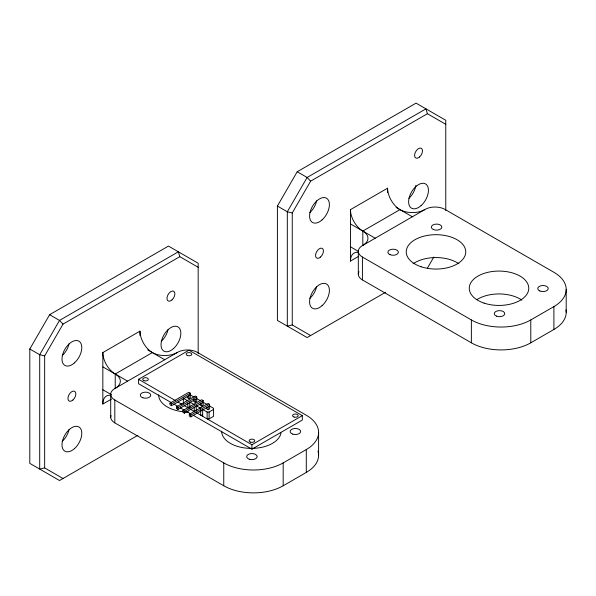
<?xml version="1.0" encoding="UTF-8"?>
<svg xmlns="http://www.w3.org/2000/svg" width="596" height="596" viewBox="0 0 596 596"><rect width="100%" height="100%" fill="white"/><g stroke="black" fill="none" stroke-linecap="round" stroke-linejoin="round"><path stroke-width="0.89" d="M110.707 417.148L110.707 394.276M358.308 274.197L358.308 251.326M566.2 312.319L566.2 289.447M137.929 435.251L59.511 480.525L29.8 463.368L29.8 349.01L49.61 314.695L168.459 246.081L198.17 263.238L198.17 353.428M63.012 478.506L44.655 467.905L44.655 355.909L63.012 324.112L179.813 256.682L198.17 267.276M385.53 292.301L307.119 337.574L277.401 320.417L277.401 206.052L297.21 171.745L416.06 103.13L445.771 120.28L445.771 210.47M310.62 335.548L292.256 324.954L292.256 212.958L310.62 181.162L427.414 113.724L445.771 124.326M427.414 268.118L433.843 256.988M111.534 399.029L102.84 404.043L102.84 352.579L139.986 331.138A17.508 10.11 60 0 0 152.36 352.579A17.508 10.11 0 0 0 177.124 352.579M358.345 256.533L350.448 261.093L350.448 209.628L387.586 188.187A17.508 10.11 60 0 0 399.968 209.628A17.508 10.11 0 0 0 424.725 209.628M152.36 352.579L115.222 374.027A17.508 10.11 0 0 1 115.222 388.316M399.968 209.628L362.822 231.069L362.822 245.708M171.536 402.762L138.585 383.735L138.585 379.309L188.999 350.202L302.321 415.628L302.321 420.061L251.914 449.168L193.238 415.293M190.295 394.865L171.477 405.727L169.994 404.87L169.994 403.157L188.813 392.295L190.295 393.151L190.295 397.726L188.813 398.582L187.323 397.726L187.323 396.295M169.994 403.157L171.477 404.013L190.295 393.151M196.732 398.582L177.913 409.445L176.431 408.588L176.431 406.874L195.25 396.012L196.732 396.869L196.732 401.443L195.25 402.3L193.76 401.443L193.76 399.298M176.431 406.874L177.913 407.731L196.732 396.869M203.169 402.3L184.35 413.162L182.868 412.305L182.868 410.592L201.686 399.73L203.169 400.587L203.169 405.161L201.686 406.018L200.204 405.161L200.204 403.73M182.868 410.592L184.35 411.449L203.169 400.587M209.606 406.018L190.795 416.88L189.304 416.023L189.304 414.309L208.123 403.44L209.606 404.304L209.606 408.878L208.123 409.735L206.641 408.878L206.641 407.448M189.304 414.309L190.795 415.166L209.606 404.304M202.677 416.306L202.677 409.445L207.132 412.022L209.114 412.022L213.569 409.445M207.132 412.022L207.132 418.884L209.114 418.884L213.569 416.306L213.569 408.305L209.859 406.159M196.24 412.596L251.914 444.735L302.321 415.628M114.812 399.99L223.753 462.891A42.018 24.257 0 0 0 283.182 462.891L306.292 449.548A42.018 24.257 0 0 0 306.292 415.241L197.343 352.34A14.006 8.083 0 0 0 177.534 352.34L114.812 388.555A14.006 8.083 0 0 0 114.812 399.99L114.812 422.869L223.753 485.762A42.018 24.257 0 0 0 283.182 485.762L306.292 472.427A42.018 24.257 0 0 0 317.973 451.112M362.413 257.04L471.362 319.94A42.018 24.257 0 0 0 530.783 319.94L553.893 306.597A42.018 24.257 0 0 0 553.893 272.29L444.944 209.39A14.006 8.083 0 0 0 425.142 209.39L362.413 245.604A14.006 8.083 0 0 0 362.413 257.04L362.413 279.911L471.362 342.812A42.018 24.257 0 0 0 530.783 342.812L553.893 329.469A42.018 24.257 0 0 0 565.976 309.808M292.256 324.954L287.309 326.139L287.309 211.774L307.119 177.466L425.961 108.844L427.414 113.724M44.655 467.905L39.701 469.089L39.701 354.724L59.511 320.417L178.36 251.803L179.813 256.682M202.677 415.166L200.696 415.166L200.696 410.018M292.256 212.958L287.309 211.774L277.401 206.052M44.655 355.909L39.701 354.724L29.8 349.01M396.094 207.393L412.35 216.78M297.21 171.745L307.119 177.466L310.62 181.162M350.448 223.925L375.204 238.221M350.448 246.796L358.181 251.266M147.719 349.904L164.742 359.731M189.804 394.582L194.259 397.152M196.24 398.299L200.696 400.87M202.677 402.017L207.132 404.587M49.61 314.695L59.511 320.417L63.012 324.112M183.367 398.299L187.822 400.87M194.259 404.587L189.804 402.017L189.804 407.731M196.24 405.734L200.696 408.305M138.585 379.309L175.559 400.654M177.966 402.047L181.989 404.364M184.104 405.585L188.418 408.074M190.027 409.005L194.847 411.791M173.95 404.155L177.966 406.472M180.379 407.865L184.395 410.19M186.809 411.583L190.824 413.9M102.84 366.875L127.604 381.172M102.84 389.747L111.355 394.664M553.893 306.597L553.893 329.469M530.783 319.94L530.783 342.812M471.362 319.94L471.362 342.812M387.586 188.187L387.586 192.657M318.599 432.398L318.599 455.269M306.292 449.548L306.292 472.427M283.182 462.891L283.182 485.762M251.914 444.735L251.914 449.168M223.753 462.891L223.753 485.762M209.114 412.022L209.114 418.884M208.123 406.874L208.123 409.735M201.686 403.157L201.686 406.018M196.24 406.301L196.24 410.875M195.25 399.439L195.25 402.3M194.259 407.157L194.259 411.449M190.795 415.166L190.795 416.88M188.813 395.722L188.813 398.582M187.822 403.44L187.822 407.731M184.35 411.449L184.35 413.162M183.367 398.009L183.367 403.447M177.913 407.731L177.913 409.445M171.477 404.013L171.477 405.727M139.986 331.138L139.986 335.608M115.222 388.667L115.222 374.027A17.508 10.11 60 0 1 102.84 352.579M102.84 404.043A17.508 10.11 60 0 1 110.662 395.267M188.396 412.007A29.763 17.187 0 0 1 185.319 411.918M182.294 411.642A29.763 17.187 0 0 1 158.625 394.828M281.014 432.979A29.763 17.187 0 0 1 249.866 448.371A29.763 17.187 0 0 1 221.645 431.206M114.812 422.869A14.006 8.083 0 0 1 111.005 415.494M413.14 263.737A29.763 17.187 0 0 1 458.845 263.737M476.74 299.728A29.763 17.187 0 0 1 521.865 300.116M362.413 279.911A14.006 8.083 0 0 1 358.971 271.746M362.822 245.366A17.508 10.11 0 0 0 362.822 231.069A17.508 10.11 60 0 1 350.448 209.628M350.448 261.093A17.508 10.11 60 0 1 358.27 252.317M415.896 185.356A14.006 8.083 -60 0 1 408.878 198.326M316.64 200.845A14.006 8.083 -60 0 1 309.838 212.616M316.64 286.616A14.006 8.083 -60 0 1 309.838 298.387M168.072 329.506A14.006 8.083 -60 0 1 161.278 341.277M69.032 343.795A14.006 8.083 -60 0 1 62.237 355.566M69.032 429.567A14.006 8.083 -60 0 1 62.237 441.345M187.598 355.603A2.801 1.617 0 0 0 191.8 354.203A2.801 1.617 0 0 0 187.598 352.802A2.801 1.617 0 0 0 187.598 355.603M143.874 380.613A2.801 1.617 0 0 0 148.307 379.473A2.801 1.617 0 0 0 144.374 377.827A2.801 1.617 0 0 0 143.874 380.613M250.514 442.135A2.801 1.617 0 0 0 254.715 440.735A2.801 1.617 0 0 0 250.514 439.334A2.801 1.617 0 0 0 250.514 442.135M293.992 417.029A2.801 1.617 0 0 0 298.194 415.628A2.801 1.617 0 0 0 293.992 414.227A2.801 1.617 0 0 0 293.992 417.029M249.284 459.225A5.252 3.032 0 0 0 257.167 456.603A5.252 3.032 0 0 0 249.284 453.973A5.252 3.032 0 0 0 249.284 459.225M292.763 434.126A5.252 3.032 0 0 0 300.645 431.497A5.252 3.032 0 0 0 292.763 428.874A5.252 3.032 0 0 0 292.763 434.126M142.891 397.8A5.252 3.032 0 0 0 150.773 395.17A5.252 3.032 0 0 0 142.891 392.548A5.252 3.032 0 0 0 142.891 397.8M421.111 266.755A29.763 17.187 0 0 0 465.759 251.877A29.763 17.187 0 0 0 421.111 236.992A29.763 17.187 0 0 0 421.111 266.755M484.131 303.133A29.763 17.187 0 0 0 528.771 288.255A29.763 17.187 0 0 0 484.131 273.37A29.763 17.187 0 0 0 484.131 303.133M496.431 316.103A5.252 3.032 0 0 0 504.738 313.958A5.252 3.032 0 0 0 497.369 310.881A5.252 3.032 0 0 0 496.431 316.103M539.909 291.004A5.252 3.032 0 0 0 548.216 288.859A5.252 3.032 0 0 0 540.855 285.775A5.252 3.032 0 0 0 539.909 291.004M433.515 229.572A5.252 3.032 0 0 0 441.822 227.434A5.252 3.032 0 0 0 434.454 224.349A5.252 3.032 0 0 0 433.515 229.572M390.037 254.678A5.252 3.032 0 0 0 398.344 252.533A5.252 3.032 0 0 0 390.976 249.456A5.252 3.032 0 0 0 390.037 254.678M421.096 205.613A14.006 8.083 -60 0 0 425.537 183.918A14.006 8.083 -60 0 0 408.968 198.61A14.006 8.083 -60 0 0 421.096 205.613M322.056 219.909A14.006 8.083 -60 0 0 326.496 198.215A14.006 8.083 -60 0 0 309.927 212.906A14.006 8.083 -60 0 0 322.056 219.909M322.056 305.681A14.006 8.083 -60 0 0 326.496 283.987A14.006 8.083 -60 0 0 309.927 298.678A14.006 8.083 -60 0 0 322.056 305.681M419.562 156.986A5.602 3.233 -60 0 0 421.335 148.307A5.602 3.233 -60 0 0 414.712 154.185A5.602 3.233 -60 0 0 419.562 156.986M320.521 257.055A5.602 3.233 -60 0 0 322.294 248.376A5.602 3.233 -60 0 0 315.671 254.254A5.602 3.233 -60 0 0 320.521 257.055M173.496 348.571A14.006 8.083 -60 0 0 177.936 326.869A14.006 8.083 -60 0 0 161.367 341.568A14.006 8.083 -60 0 0 173.496 348.571M74.455 362.86A14.006 8.083 -60 0 0 78.895 341.165A14.006 8.083 -60 0 0 62.327 355.857A14.006 8.083 -60 0 0 74.455 362.86M74.455 448.632A14.006 8.083 -60 0 0 78.895 426.937A14.006 8.083 -60 0 0 62.327 441.629A14.006 8.083 -60 0 0 74.455 448.632M171.961 299.944A5.602 3.233 -60 0 0 173.734 291.265A5.602 3.233 -60 0 0 167.103 297.143A5.602 3.233 -60 0 0 171.961 299.944M72.921 400.005A5.602 3.233 -60 0 0 74.694 391.334A5.602 3.233 -60 0 0 68.063 397.204A5.602 3.233 -60 0 0 72.921 400.005"/></g></svg>
